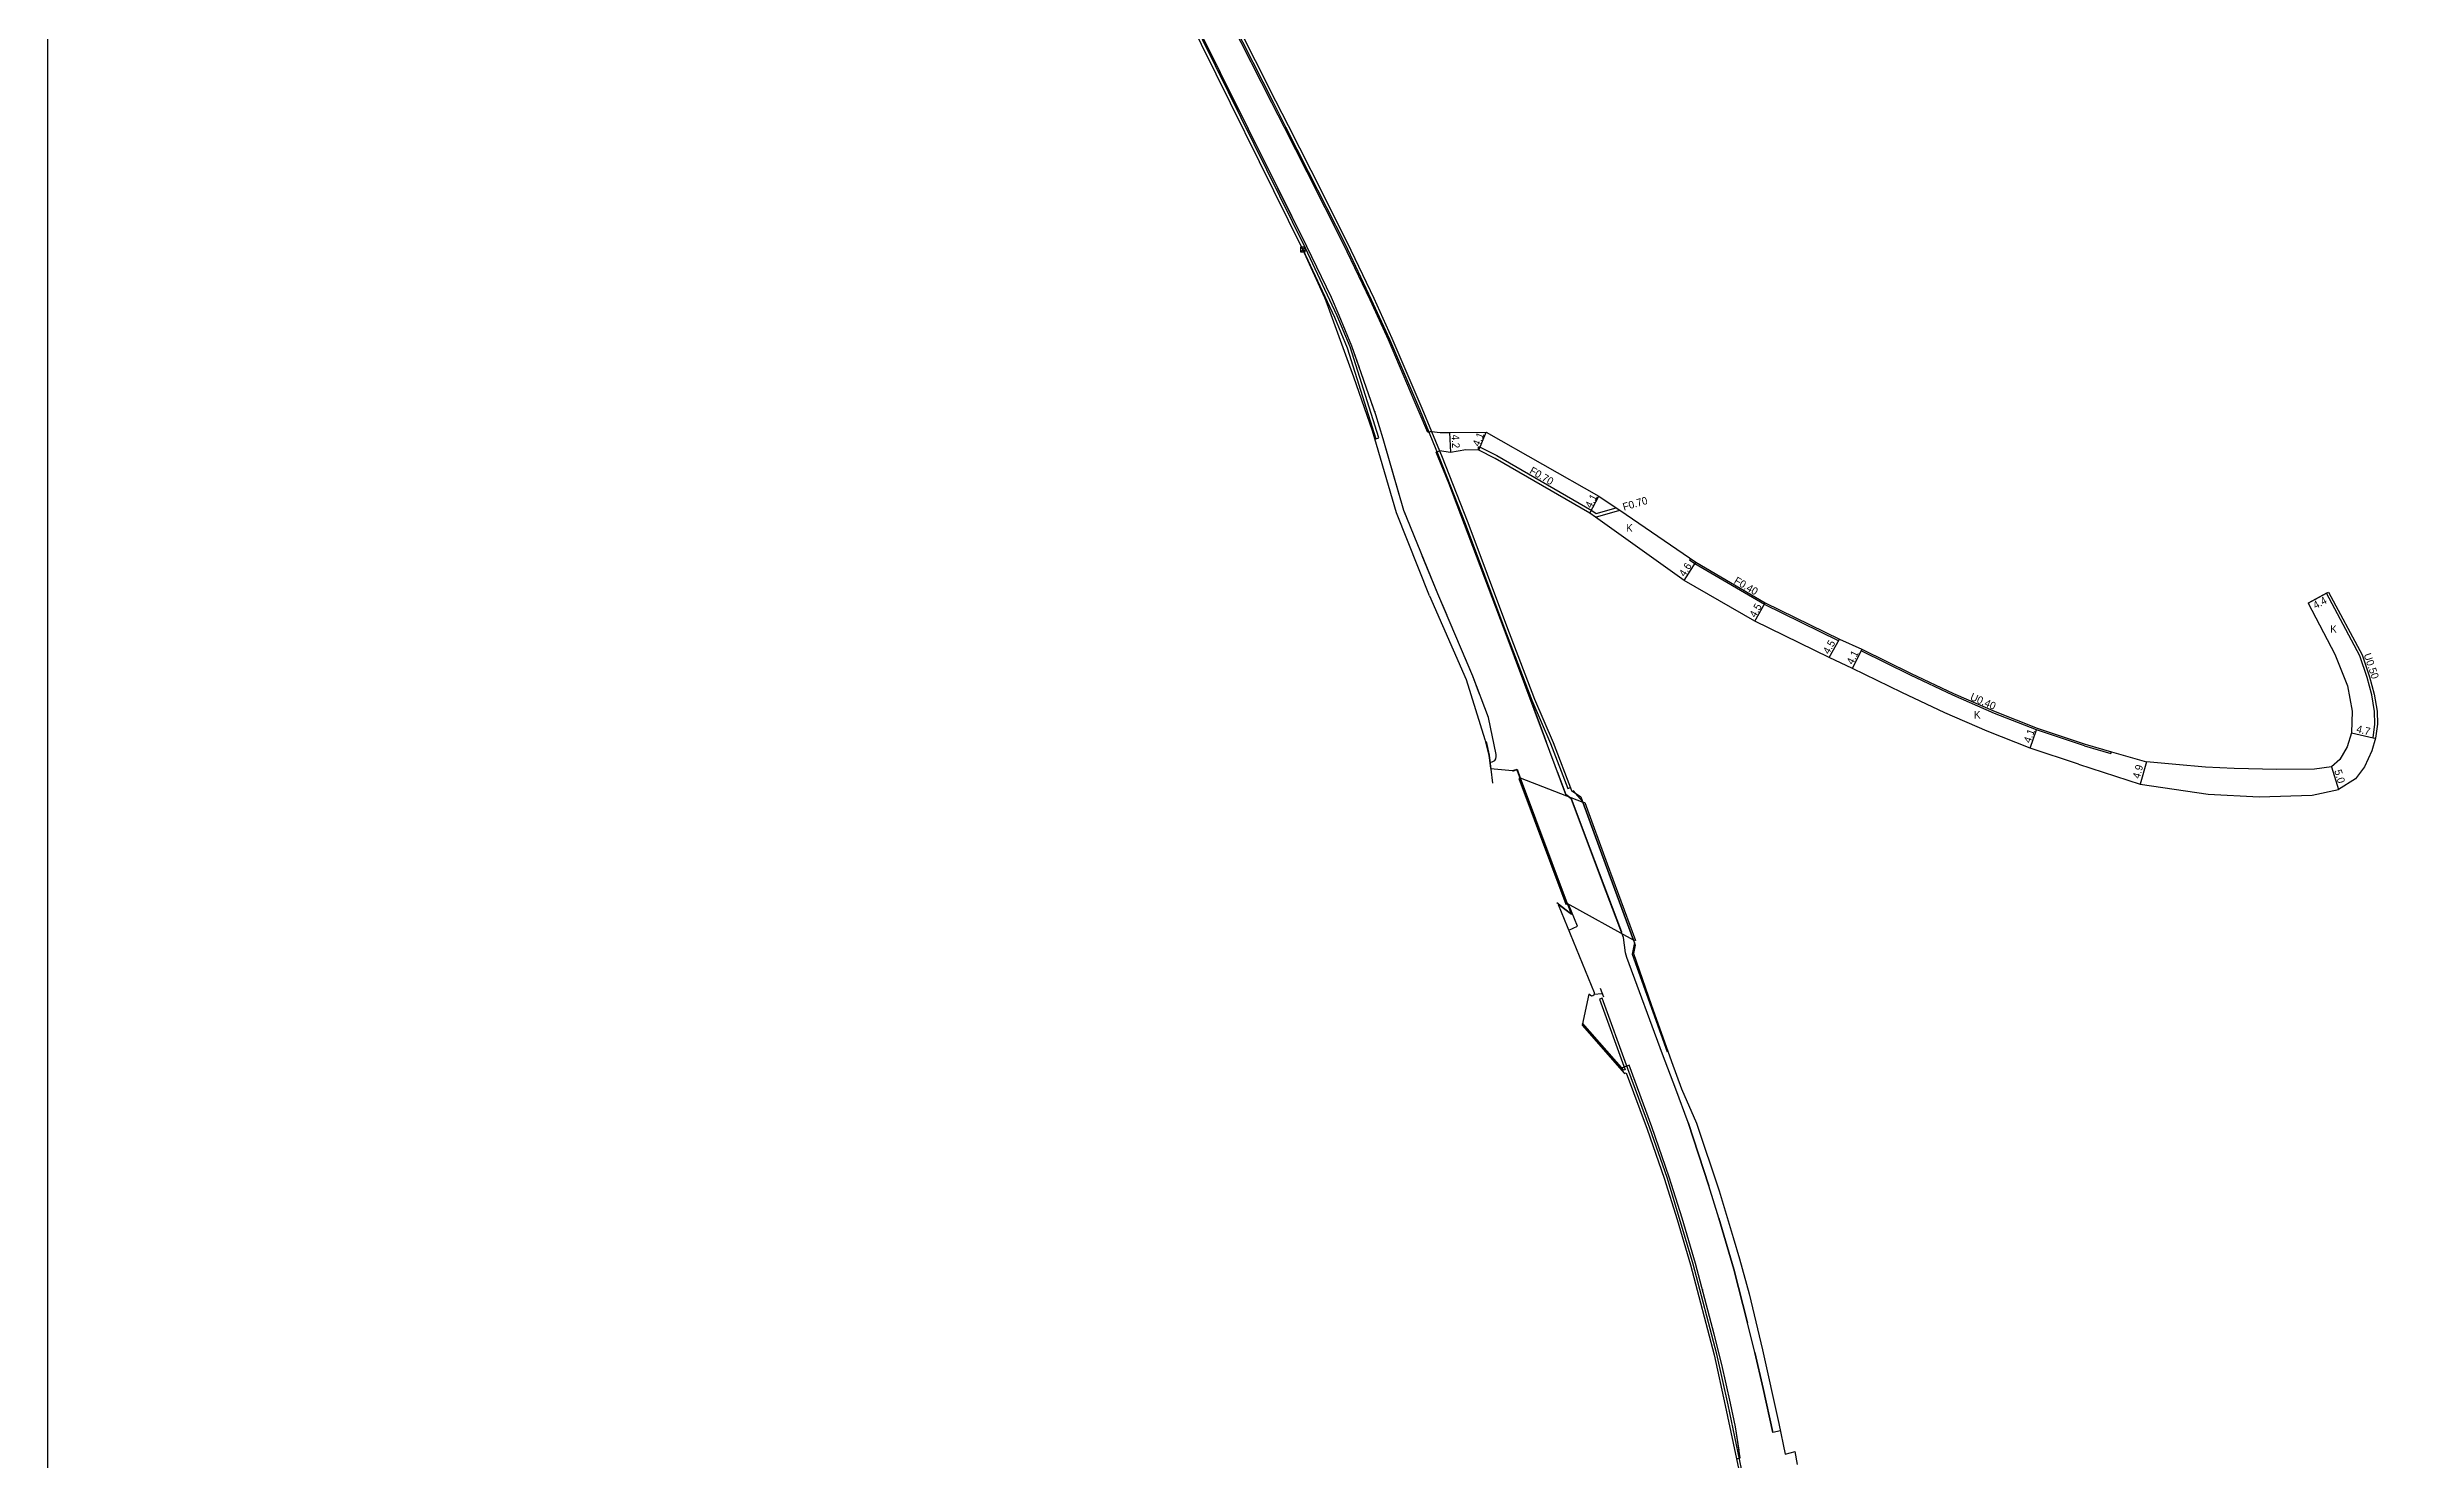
# Model space of a CAD drawing. Header units: metres. Extents: x 0 to 4000, y -99000 to -96000.
# Drawn here: x 800 to 1302, y -98136 to -97837 of the extents above; entities that cross this region are included whole.
import ezdxf

# ---------------------------------------------------------------- set-up
doc = ezdxf.new("R2010")
doc.units = ezdxf.units.M
doc.header["$LTSCALE"] = 2.5
for name, color, linetype in [('その他', 7, 'Continuous'), ('側溝・桝', 7, 'Continuous'), ('図郭', 7, 'Continuous'), ('幅員', 7, 'Continuous'), ('歩道・分離帯・安全施設', 7, 'Continuous'), ('舗装', 7, 'Continuous'), ('道路', 7, 'Continuous')]:
    doc.layers.add(name, color=color, linetype=linetype)
doc.styles.get("Standard").update_dxf_attribs({"font": ''})
doc.styles.get('Standard').set_extended_font_data('@MS PGothic')

# ---------------------------------------------------------------- blocks, each defined once
blk = doc.blocks.new('910910')
blk.add_lwpolyline([(1, -1), (1, 1), (-1, 1), (-1, -1)], close=True)
for points in [[(-0.8, 0.8), (0.8, -0.8)], [(-0.8, -0.8), (0.8, 0.8)]]:
    blk.add_lwpolyline(points)

msp = doc.modelspace()

# ---------------------------------------------------------------- linework, layer by layer
at = {"layer": '側溝・桝'}
for points in [[(1065.87, -97879.62), (1072.55, -97893.93), (1075.23, -97900.42), (1081.3, -97919.67), (1081.9, -97919.49), (1075.83, -97900.2), (1073.13, -97893.67), (1066.44, -97879.34), (1041.89, -97829.79), (1027.1, -97800.62), (1026.77, -97800)], [(1035.05, -97800), (1043.91, -97817.66), (1044.9, -97819.53), (1050.88, -97831.37), (1059.55, -97848.47), (1062.2, -97853.69), (1066.97, -97863.13), (1074.72, -97878.38), (1080.32, -97890.21), (1084.16, -97898.64), (1089.67, -97911.47), (1090.52, -97913.42), (1094.63, -97923.46), (1100.25, -97937.64), (1108.42, -97959.51), (1114.34, -97974.99), (1118.31, -97984.17), (1121.94, -97993.68), (1122.5, -97993.47)], [(1093.08, -97918.13), (1094.77, -97922.26)], [(1103.01, -97922.1), (1103.03, -97921.4)], [(1103.03, -97921.4), (1103.27, -97921.4), (1106.91, -97923.22), (1127.02, -97934.84), (1127.97, -97935.52)], [(1127.84, -97936.29), (1132.96, -97934.82)], [(1127.97, -97935.52), (1132.21, -97934.3)], [(1147.97, -97945.07), (1147.75, -97945.4)], [(1179.26, -97962.42), (1163.58, -97954.75), (1148.85, -97946.16), (1147.75, -97945.4)], [(1282.57, -97952.39), (1283.02, -97952.15), (1290.12, -97965.41), (1291.69, -97970.04), (1292.7, -97973.74), (1293.3, -97977.36), (1293.37, -97980.11), (1292.95, -97983.05)], [(1179.43, -97962.06), (1179.26, -97962.42)], [(1184.23, -97964.24), (1194.66, -97969.34), (1203.63, -97973.62), (1212.46, -97977.43), (1221.36, -97980.91), (1231.48, -97984.3), (1237.08, -97985.93)], [(1160.1, -98219.07), (1160.73, -98219.18), (1162.29, -98210.13), (1164.25, -98188.75), (1164.82, -98177.62), (1164.37, -98172.18), (1163.26, -98163.47), (1161.67, -98153.68), (1159.7, -98143.35), (1158.75, -98137.71), (1155.91, -98124.12), (1153.52, -98113.44), (1148.47, -98094.37), (1145.63, -98084.69), (1142.97, -98076.01), (1139.33, -98065.59), (1134.66, -98053.01), (1129.25, -98038.09), (1128.69, -98038.3), (1134.08, -98053.22), (1133.82, -98053.31), (1125.05, -98043.35)]]:
    msp.add_lwpolyline(points, dxfattribs=at)
at = {"layer": '図郭'}
msp.add_lwpolyline([(800, -98400), (1600, -98400), (1600, -97800), (800, -97800)], close=True, dxfattribs=at)
at = {"layer": '幅員'}
for points in [[(1096.9, -97918.37), (1097.14, -97922.57)], [(1103.1, -97922.1), (1104.65, -97918.31)], [(1126.64, -97935.43), (1128.55, -97931.81)], [(1146.56, -97949.67), (1149.07, -97945.82)], [(1282.57, -97952.39), (1278.69, -97954.45)], [(1161.55, -97958.32), (1163.76, -97954.4)], [(1177.29, -97966.01), (1179.51, -97962.1)], [(1182.25, -97968.28), (1184.06, -97964.6)], [(1219.82, -97985.14), (1221.22, -97981.29)], [(1287.88, -97981.91), (1292.46, -97982.98)], [(1244.5, -97988.06), (1243.18, -97992.77)], [(1283.68, -97989.13), (1285.12, -97993.91)]]:
    msp.add_lwpolyline(points, dxfattribs=at)
at = {"layer": '歩道・分離帯・安全施設'}
for points in [[(1105.43, -97988.15), (1105.9, -97988.06), (1106.23, -97987.94), (1106.49, -97987.76), (1106.69, -97987.42), (1106.77, -97986.93), (1106.78, -97986.51), (1105.16, -97978.7), (1101.85, -97969.96), (1094.43, -97952.49), (1087.21, -97934.84), (1082.87, -97919.68), (1081.33, -97914.61), (1076.21, -97900.12), (1073.56, -97893.58), (1071.93, -97889.77), (1066.68, -97879.02), (1042.06, -97829.46), (1027.37, -97800.45), (1027.13, -97800)], [(1105.43, -97988.15), (1105.9, -97988.06), (1106.23, -97987.94), (1106.49, -97987.76), (1106.69, -97987.42), (1106.77, -97986.93), (1106.78, -97986.51), (1105.16, -97978.7), (1101.85, -97969.96), (1094.43, -97952.49), (1087.21, -97934.84), (1082.87, -97919.68), (1081.33, -97914.61), (1076.21, -97900.12), (1073.56, -97893.58), (1071.93, -97889.77), (1066.68, -97879.02), (1042.06, -97829.46), (1027.37, -97800.45), (1027.13, -97800)], [(1090.25, -97913.53), (1089.44, -97911.57), (1083.95, -97898.73), (1080.12, -97890.29), (1074.47, -97878.51), (1066.75, -97863.24), (1061.97, -97853.8), (1059.31, -97848.58), (1050.62, -97831.5), (1044.62, -97819.67), (1043.65, -97817.78), (1034.65, -97800)], [(1089.44, -97911.57), (1083.95, -97898.73), (1080.12, -97890.29), (1074.47, -97878.51), (1066.75, -97863.24), (1061.97, -97853.8), (1059.31, -97848.58), (1050.62, -97831.5), (1044.62, -97819.67), (1043.65, -97817.78), (1034.65, -97800)], [(1052.32, -97850.12), (1046.47, -97838.34)], [(1063.57, -97872.75), (1054.28, -97854.05)], [(1077.83, -97904.7), (1076.21, -97900.12), (1073.56, -97893.58), (1071.93, -97889.77), (1066.68, -97879.02), (1065.6, -97876.83)], [(1081.33, -97914.61), (1080.48, -97912.23)], [(1093.08, -97918.13), (1092.29, -97918.33), (1090.25, -97913.53), (1089.44, -97911.57)], [(1093.08, -97918.13), (1092.29, -97918.33), (1090.25, -97913.53)], [(1081.19, -97920.15), (1081.45, -97921.05)], [(1086.25, -97931.47), (1082.87, -97919.68)], [(1096.74, -97929.06), (1094.5, -97923.55), (1094.05, -97922.5), (1094.77, -97922.26)], [(1096.74, -97929.06), (1094.5, -97923.55), (1094.05, -97922.5), (1094.77, -97922.26)], [(1094.5, -97923.55), (1096.74, -97929.06), (1108.44, -97959.95)], [(1166.98, -98129.66), (1165.36, -98129.99), (1163.34, -98120.68), (1161.56, -98113.06), (1160.02, -98106.77), (1157.12, -98095.42), (1153.9, -98084.64), (1151.78, -98077.81), (1147.41, -98064.4), (1144.83, -98057.32), (1142.01, -98049.89), (1134.45, -98029.46), (1134.2, -98028.5), (1133.76, -98025.23), (1129.27, -98013.53), (1122.64, -97995.79), (1121.53, -97994.94), (1117.02, -97982.87), (1108.44, -97959.95), (1096.74, -97929.06)], [(1166.98, -98129.66), (1165.36, -98129.99), (1163.34, -98120.68), (1161.56, -98113.06), (1160.02, -98106.77), (1157.12, -98095.42), (1153.9, -98084.64), (1151.78, -98077.81), (1147.41, -98064.4), (1144.83, -98057.32), (1142.01, -98049.89), (1134.45, -98029.46), (1134.2, -98028.5), (1133.76, -98025.23), (1129.27, -98013.53), (1122.64, -97995.79), (1121.53, -97994.94), (1117.02, -97982.87), (1108.44, -97959.95), (1096.74, -97929.06)], [(1087.79, -97936.24), (1087.21, -97934.84)], [(1096.39, -97957.1), (1094.43, -97952.49), (1091.14, -97944.45)], [(1103.27, -97973.71), (1101.85, -97969.96), (1100.07, -97965.78)], [(1106.78, -97986.51), (1105.16, -97978.7), (1104.72, -97977.55)], [(1114.45, -97976), (1117.02, -97982.87), (1117.46, -97984.04)], [(1106.08, -97992.6), (1105.72, -97989.6), (1105.35, -97986.67), (1104.76, -97983.73)], [(1110.97, -97989.85), (1110.25, -97990.12)], [(1121.87, -98018.29), (1111.22, -97989.81)], [(1119.73, -97990.12), (1121.53, -97994.94), (1122.64, -97995.79)], [(1133.38, -98024.1), (1126.67, -98006.41), (1122.64, -97995.68)], [(1123.03, -97994.15), (1125.07, -97996.47)], [(1135.94, -98025.86), (1130.74, -98011.81), (1125.15, -97996.6)], [(1122.62, -98020.26), (1119.63, -98017.92)], [(1122.15, -98023.7), (1124, -98022.83), (1122.11, -98018.2), (1121.84, -98018.05)], [(1124, -98022.83), (1122.11, -98018.2)], [(1144.83, -98057.32), (1142.01, -98049.89), (1134.45, -98029.46), (1134.2, -98028.5), (1133.76, -98025.23), (1133.42, -98024.35)], [(1136.1, -98026.3), (1135.6, -98028.76), (1143.02, -98049.42)], [(1129.21, -98037.18), (1127.48, -98037.3)], [(1128.83, -98035.94), (1129.53, -98037.76)], [(1157.66, -98135.54), (1158.47, -98135.37), (1157.45, -98128.76), (1156.39, -98123.81), (1154.54, -98115.59), (1152.97, -98109.18), (1149, -98094.24), (1146.2, -98084.62), (1143.44, -98075.98), (1139.73, -98065.29), (1134.95, -98052.25), (1134.44, -98052.43), (1133.04, -98052.98)], [(1157.66, -98135.54), (1158.47, -98135.37), (1157.45, -98128.76), (1156.39, -98123.81), (1154.54, -98115.59), (1152.97, -98109.18), (1149, -98094.24), (1146.2, -98084.62), (1143.44, -98075.98), (1139.73, -98065.29), (1134.95, -98052.25), (1134.44, -98052.43)], [(1149, -98094.24), (1146.2, -98084.62), (1143.44, -98075.98), (1139.73, -98065.29), (1134.95, -98052.25)], [(1147.41, -98064.4), (1151.78, -98077.81)], [(1153.9, -98084.64), (1157.12, -98095.42), (1160.02, -98106.77)], [(1152.97, -98109.18), (1149, -98094.24)], [(1161.56, -98113.06), (1163.34, -98120.68), (1165.36, -98129.99)], [(1158.22, -98133.74), (1157.45, -98128.76), (1156.39, -98123.81), (1154.54, -98115.59)]]:
    msp.add_lwpolyline(points, dxfattribs=at)
for p in [(1081.07, -97914.02, 90.36), (1117.45, -98006.64, 88.9), (1150.45, -98099.79, 87.82)]:
    msp.add_point(p, dxfattribs=at)
at = {"layer": '舗装'}
for points in [[(1093.08, -97918.13), (1094.77, -97922.26)], [(1111.85, -97991.45), (1125.1, -97996.58)], [(1135.83, -98025.78), (1121.84, -98018.05)]]:
    msp.add_lwpolyline(points, dxfattribs=at)
at = {"layer": '道路'}
for points in [[(1035.85, -97800), (1044.47, -97817.37), (1045.42, -97819.27), (1051.41, -97831.11), (1060.07, -97848.2), (1062.72, -97853.42), (1067.5, -97862.86), (1075.25, -97878.12), (1080.85, -97889.96), (1084.7, -97898.4), (1090.21, -97911.24), (1091.06, -97913.19), (1093.08, -97918.13), (1094.92, -97918.39), (1096.9, -97918.37)], [(1092.65, -97952.9), (1085.68, -97935.39), (1080.59, -97918.01), (1076.61, -97906.64), (1070.99, -97891.15), (1070.51, -97889.89), (1065.87, -97879.62), (1041.32, -97830.08), (1030.75, -97809.22)], [(1096.9, -97918.37), (1104.65, -97918.31), (1128.55, -97931.81), (1132.21, -97934.3), (1132.96, -97934.82), (1149.07, -97945.82), (1163.76, -97954.4), (1179.51, -97962.1), (1184.23, -97964.24), (1184.06, -97964.6)], [(1097.14, -97922.57), (1094.77, -97922.26), (1095.17, -97923.24), (1100.8, -97937.43), (1108.97, -97959.3), (1114.89, -97974.77), (1118.85, -97983.95), (1122.75, -97994.14), (1124.7, -97995.5), (1125.1, -97996.58), (1129.92, -98009.73), (1135.83, -98025.78), (1136.22, -98026.87), (1135.87, -98028.63), (1139.63, -98039.42), (1143.88, -98051.5), (1146.03, -98057.27), (1149.19, -98064.54), (1154.03, -98078.88), (1156.95, -98088.72), (1158.27, -98093.22), (1160.32, -98100.62), (1163.17, -98112.53), (1166.66, -98128.08), (1167.97, -98134.59)], [(1182.25, -97968.28), (1177.29, -97966.01), (1161.55, -97958.32), (1146.56, -97949.67), (1127.84, -97936.29), (1126.64, -97935.43), (1106.58, -97923.84), (1103.1, -97922.1), (1100.38, -97922.05), (1097.14, -97922.57)], [(1092.65, -97952.9), (1100.4, -97970.65), (1104.37, -97983.35), (1105.25, -97986.72), (1105.44, -97988.26), (1105.57, -97989.47)], [(1278.69, -97954.45), (1282.57, -97952.39)], [(1292.46, -97982.98), (1292.87, -97980.09), (1292.8, -97977.41), (1292.21, -97973.85), (1291.21, -97970.19), (1289.66, -97965.61), (1282.57, -97952.39)], [(1278.69, -97954.45), (1284.39, -97965.3), (1287.04, -97972), (1288.02, -97977.37), (1287.88, -97981.91), (1287.01, -97984.89), (1285.45, -97987.57), (1283.68, -97989.13), (1280.03, -97989.59), (1272.11, -97989.69), (1263.07, -97989.45), (1257.01, -97989.2), (1250.71, -97988.65), (1244.5, -97988.06)], [(1230.06, -97988.57), (1219.82, -97985.14), (1210.75, -97981.59), (1201.77, -97977.72), (1192.7, -97973.4), (1182.25, -97968.28)], [(1231.36, -97984.68), (1221.22, -97981.29), (1212.31, -97977.8), (1203.46, -97973.98), (1194.48, -97969.7), (1184.06, -97964.6)], [(1292.46, -97982.98), (1292.95, -97983.05), (1292.18, -97985.7), (1290.62, -97989.12), (1288.72, -97991.65), (1285.12, -97993.91)], [(1230.06, -97988.57), (1243.18, -97992.77), (1257.51, -97994.88), (1268.35, -97995.44), (1279.6, -97995.14), (1285.12, -97993.91)], [(1231.36, -97984.68), (1236.96, -97986.31)], [(1236.96, -97986.31), (1237.08, -97985.93), (1244.5, -97988.06)], [(1105.57, -97989.47), (1110.26, -97989.87)], [(1110.26, -97989.87), (1111.25, -97989.58), (1111.85, -97991.45), (1121.84, -98018.05), (1122.7, -98020.37), (1119.92, -98018.23)], [(1119.92, -98018.23), (1127.53, -98036.9), (1127.55, -98037.16), (1127.44, -98037.41), (1127.22, -98037.61), (1126.99, -98037.64), (1126.42, -98037.25)], [(1126.42, -98037.25), (1124.96, -98043.76)], [(1124.96, -98043.76), (1133.95, -98054.02), (1134.3, -98053.86), (1138.75, -98065.8), (1142.38, -98076.2), (1145.11, -98084.89), (1147.95, -98094.52), (1152.91, -98113.58), (1155.3, -98124.25), (1158.15, -98137.86)], [(1167.97, -98134.59), (1170.06, -98134.03)], [(1170.59, -98136.76), (1170.06, -98134.03)]]:
    msp.add_lwpolyline(points, dxfattribs=at)
for points in [[(1121.84, -98018.05), (1111.85, -97991.45), (1111.55, -97991.56), (1121.54, -98018.17)], [(1125.1, -97996.58), (1129.92, -98009.73), (1135.83, -98025.78), (1121.84, -98018.05), (1111.85, -97991.45)], [(1125.52, -97996.7), (1130.26, -98009.61), (1136.25, -98025.9), (1135.83, -98025.78), (1129.92, -98009.73), (1125.1, -97996.58)]]:
    msp.add_lwpolyline(points, close=True, dxfattribs=at)

# ---------------------------------------------------------------- block references
at = {"layer": 'その他', "xscale": 0.5, "yscale": 0.5, "zscale": 0.5}
msp.add_blockref('910910', (1065.87, -97879.64, 90.29), dxfattribs=at)

# ---------------------------------------------------------------- texts
at = {"layer": '側溝・桝'}
for s, rotation, p in [('F0.70', 329.9657, (1113.69, -97926.9)), ('F0.70', 16.0596, (1133.84, -97934.92)), ('F0.40', 329.7256, (1156.99, -97950.18)), ('U0.50', 288.7831, (1290.45, -97965.38)), ('U0.40', 336.6771, (1207.01, -97974.89))]:
    msp.add_text(s, height=1.6, rotation=rotation, dxfattribs=at).set_placement(p)
at = {"layer": '幅員'}
for s, rotation, p in [('4.1', 67.7421, (1103.18, -97921.44)), ('4.2', 273.2556, (1097.32, -97918.84)), ('4.1', 62.2146, (1126.92, -97934.52)), ('4.6', 56.9208, (1146.69, -97949.02)), ('4.4', 27.9568, (1280.27, -97955.76)), ('4.5', 60.5669, (1161.68, -97957.66)), ('4.5', 60.4048, (1177.24, -97965.4)), ('4.1', 63.9219, (1182.31, -97967.61)), ('4.1', 70.0408, (1219.89, -97984.2)), ('4.7', 346.8363, (1288.82, -97981.81)), ('4.9', 74.4095, (1243.03, -97991.74)), ('5.0', 286.8131, (1284.22, -97989.96))]:
    msp.add_text(s, height=1.6, rotation=rotation, dxfattribs=at).set_placement(p)
at = {"layer": '舗装'}
for p in [(1134.29, -97939.36), (1283.39, -97960.75), (1207.95, -97978.89)]:
    msp.add_text('K', height=1.6, dxfattribs=at).set_placement(p)

doc.saveas('drawing.dxf')
